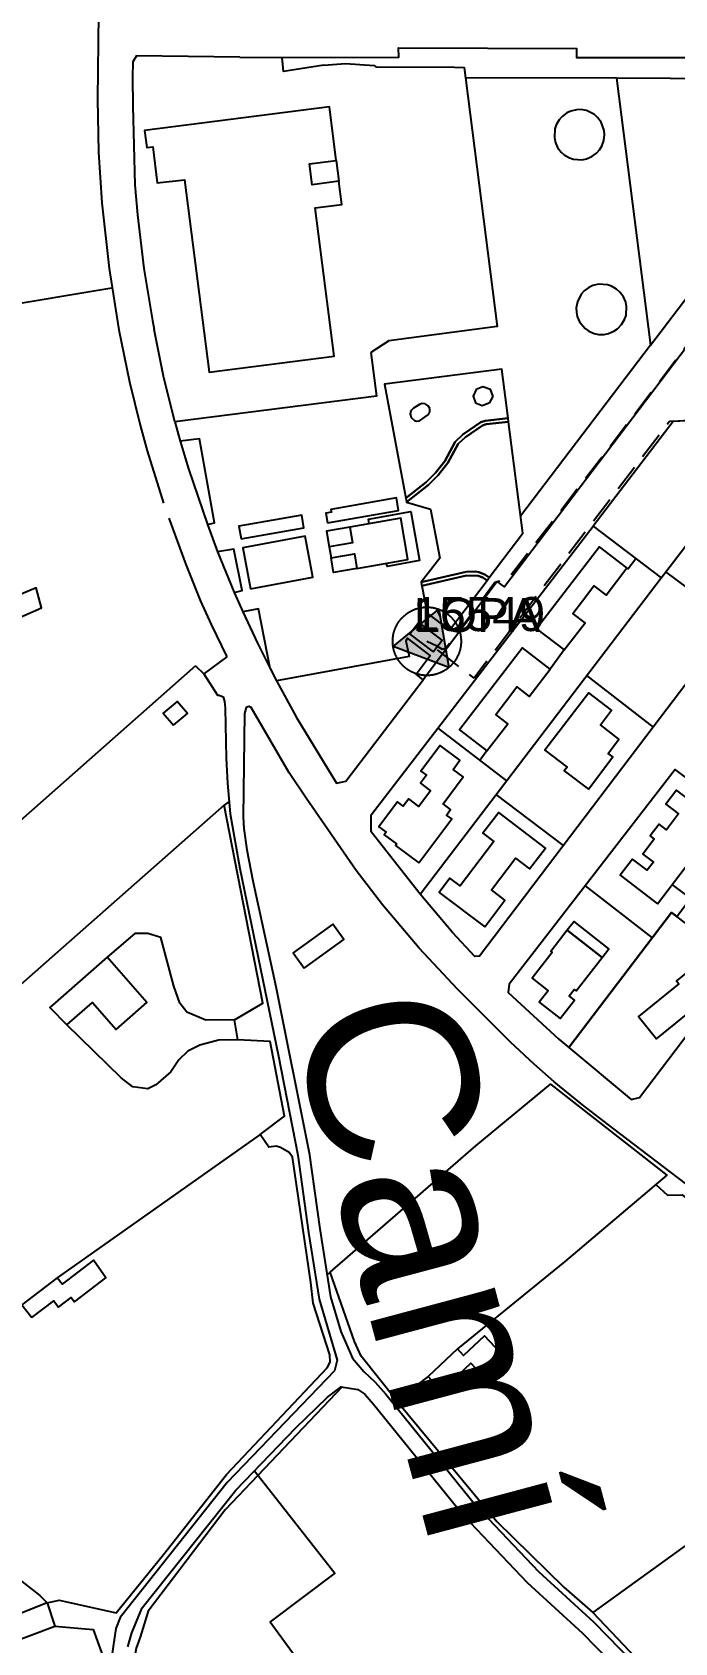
# Model space of a CAD drawing. Header units: millimetres. Extents: x 487814 to 495125, y 4392873 to 4398925.
# Drawn here: x 491263.4 to 491414.3, y 4396234.4 to 4396612.5 of the extents above; entities that cross this region are included whole.
import ezdxf
from ezdxf.enums import TextEntityAlignment as Align

# ---------------------------------------------------------------- set-up
doc = ezdxf.new("R2010")
doc.units = ezdxf.units.MM
doc.linetypes.add('TRAZOS2', pattern=[9.525, 6.35, -3.175])
for name, color, linetype in [('Cartografia_Base', 8, 'Continuous'), ('Centro_de_Distribucion_posicion', 5, 'Continuous'), ('Centro_de_Distribucion_rotulo', 7, 'Continuous'), ('Centro_de_Distribucion_rotulo_alias', 7, 'Continuous'), ('Texto_Cartografia_Territorial', 7, 'Continuous'), ('Tramo_MT__15_S_E_Trazado', 5, 'TRAZOS2')]:
    doc.layers.add(name, color=color, linetype=linetype)
doc.styles.get("Standard").update_dxf_attribs({"font": 'arial.ttf'})

# ---------------------------------------------------------------- blocks, each defined once
blk = doc.blocks.new('CD_EMPRESA_NEW')
blk.add_hatch(color=256).paths.add_polyline_path([(0, 1.003), (0.871, -0.497), (-0.872, -0.496)])
at = {"linetype": 'Continuous'}
for p, q in [((0.102, 0.828), (-0.027, 0.957)), ((-0.872, -0.496), (-0.872, -0.496))]:
    blk.add_line(p, q, dxfattribs=at)
at = {"flags": 128}
for points in [[(1.003, 0), (1.003, -0.011), (1.003, -0.022), (1.003, -0.034), (1.002, -0.045), (1.002, -0.056), (1.001, -0.067), (1, -0.079), (0.999, -0.09), (0.998, -0.102), (0.997, -0.113), (0.996, -0.125), (0.994, -0.136), (0.992, -0.148), (0.991, -0.159), (0.989, -0.171), (0.987, -0.183), (0.984, -0.194), (0.982, -0.206), (0.979, -0.218), (0.977, -0.229), (0.974, -0.241), (0.971, -0.253), (0.968, -0.264), (0.965, -0.276), (0.961, -0.288), (0.958, -0.299), (0.954, -0.311), (0.95, -0.323), (0.946, -0.335), (0.942, -0.346), (0.937, -0.358), (0.933, -0.369), (0.928, -0.381), (0.923, -0.392), (0.918, -0.404), (0.913, -0.415), (0.908, -0.427), (0.903, -0.438), (0.897, -0.45), (0.891, -0.461), (0.885, -0.472), (0.879, -0.483), (0.873, -0.494), (0.867, -0.505), (0.86, -0.516), (0.854, -0.527), (0.847, -0.538), (0.84, -0.549), (0.833, -0.56), (0.825, -0.57), (0.818, -0.581), (0.81, -0.591), (0.803, -0.602), (0.795, -0.612), (0.787, -0.622), (0.779, -0.632), (0.771, -0.642), (0.762, -0.652), (0.754, -0.662), (0.745, -0.672), (0.737, -0.681), (0.728, -0.691), (0.719, -0.7), (0.709, -0.709), (0.7, -0.719), (0.691, -0.728), (0.681, -0.737), (0.672, -0.745), (0.662, -0.754), (0.652, -0.762), (0.642, -0.771), (0.632, -0.779), (0.622, -0.787), (0.612, -0.795), (0.602, -0.803), (0.591, -0.81), (0.581, -0.818), (0.57, -0.825), (0.56, -0.833), (0.549, -0.84), (0.538, -0.847), (0.527, -0.854), (0.516, -0.86), (0.505, -0.867), (0.494, -0.873), (0.483, -0.879), (0.472, -0.885), (0.461, -0.891), (0.45, -0.897), (0.438, -0.903), (0.427, -0.908), (0.415, -0.913), (0.404, -0.918), (0.392, -0.923), (0.381, -0.928), (0.369, -0.933), (0.358, -0.937), (0.346, -0.942), (0.335, -0.946), (0.323, -0.95), (0.311, -0.954), (0.299, -0.958), (0.288, -0.961), (0.276, -0.965), (0.264, -0.968), (0.253, -0.971), (0.241, -0.974), (0.229, -0.977), (0.218, -0.979), (0.206, -0.982), (0.194, -0.984), (0.183, -0.987), (0.171, -0.989), (0.159, -0.991), (0.148, -0.992), (0.136, -0.994), (0.125, -0.996), (0.113, -0.997), (0.102, -0.998), (0.09, -0.999), (0.079, -1), (0.067, -1.001), (0.056, -1.002), (0.045, -1.002), (0.034, -1.003), (0.022, -1.003), (0.011, -1.003), (0, -1.003), (-0.011, -1.003), (-0.022, -1.003), (-0.034, -1.003), (-0.045, -1.002), (-0.056, -1.002), (-0.067, -1.001), (-0.079, -1), (-0.09, -0.999), (-0.102, -0.998), (-0.113, -0.997), (-0.125, -0.996), (-0.136, -0.994), (-0.148, -0.992), (-0.159, -0.991), (-0.171, -0.989), (-0.183, -0.987), (-0.194, -0.984), (-0.206, -0.982), (-0.218, -0.979), (-0.229, -0.977), (-0.241, -0.974), (-0.253, -0.971), (-0.264, -0.968), (-0.276, -0.965), (-0.288, -0.961), (-0.299, -0.958), (-0.311, -0.954), (-0.323, -0.95), (-0.335, -0.946), (-0.346, -0.942), (-0.358, -0.937), (-0.369, -0.933), (-0.381, -0.928), (-0.392, -0.923), (-0.404, -0.918), (-0.415, -0.913), (-0.427, -0.908), (-0.438, -0.903), (-0.45, -0.897), (-0.461, -0.891), (-0.472, -0.885), (-0.483, -0.879), (-0.494, -0.873), (-0.505, -0.867), (-0.516, -0.86), (-0.527, -0.854), (-0.538, -0.847), (-0.549, -0.84), (-0.56, -0.833), (-0.57, -0.825), (-0.581, -0.818), (-0.591, -0.81), (-0.602, -0.803), (-0.612, -0.795), (-0.622, -0.787), (-0.632, -0.779), (-0.642, -0.771), (-0.652, -0.762), (-0.662, -0.754), (-0.672, -0.745), (-0.681, -0.737), (-0.691, -0.728), (-0.7, -0.719), (-0.709, -0.709), (-0.719, -0.7), (-0.728, -0.691), (-0.737, -0.681), (-0.745, -0.672), (-0.754, -0.662), (-0.762, -0.652), (-0.771, -0.642), (-0.779, -0.632), (-0.787, -0.622), (-0.795, -0.612), (-0.803, -0.602), (-0.81, -0.591), (-0.818, -0.581), (-0.825, -0.57), (-0.833, -0.56), (-0.84, -0.549), (-0.847, -0.538), (-0.854, -0.527), (-0.86, -0.516), (-0.867, -0.505), (-0.873, -0.494), (-0.879, -0.483), (-0.885, -0.472), (-0.891, -0.461), (-0.897, -0.45), (-0.903, -0.438), (-0.908, -0.427), (-0.913, -0.415), (-0.918, -0.404), (-0.923, -0.392), (-0.928, -0.381), (-0.933, -0.369), (-0.937, -0.358), (-0.942, -0.346), (-0.946, -0.335), (-0.95, -0.323), (-0.954, -0.311), (-0.958, -0.299), (-0.961, -0.288), (-0.965, -0.276), (-0.968, -0.264), (-0.971, -0.253), (-0.974, -0.241), (-0.977, -0.229), (-0.979, -0.218), (-0.982, -0.206), (-0.984, -0.194), (-0.987, -0.183), (-0.989, -0.171), (-0.991, -0.159), (-0.992, -0.148), (-0.994, -0.136), (-0.996, -0.125), (-0.997, -0.113), (-0.998, -0.102), (-0.999, -0.09), (-1, -0.079), (-1.001, -0.067), (-1.002, -0.056), (-1.002, -0.045), (-1.003, -0.034), (-1.003, -0.022), (-1.003, -0.011), (-1.003, 0), (-1.003, 0.011), (-1.003, 0.022), (-1.003, 0.034), (-1.002, 0.045), (-1.002, 0.056), (-1.001, 0.067), (-1, 0.079), (-0.999, 0.09), (-0.998, 0.102), (-0.997, 0.113), (-0.996, 0.125), (-0.994, 0.136), (-0.992, 0.148), (-0.991, 0.159), (-0.989, 0.171), (-0.987, 0.183), (-0.984, 0.194), (-0.982, 0.206), (-0.979, 0.218), (-0.977, 0.229), (-0.974, 0.241), (-0.971, 0.253), (-0.968, 0.264), (-0.965, 0.276), (-0.961, 0.288), (-0.958, 0.299), (-0.954, 0.311), (-0.95, 0.323), (-0.946, 0.335), (-0.942, 0.346), (-0.937, 0.358), (-0.933, 0.369), (-0.928, 0.381), (-0.923, 0.392), (-0.918, 0.404), (-0.913, 0.415), (-0.908, 0.427), (-0.903, 0.438), (-0.897, 0.45), (-0.891, 0.461), (-0.885, 0.472), (-0.879, 0.483), (-0.873, 0.494), (-0.867, 0.505), (-0.86, 0.516), (-0.854, 0.527), (-0.847, 0.538), (-0.84, 0.549), (-0.833, 0.56), (-0.825, 0.57), (-0.818, 0.581), (-0.81, 0.591), (-0.803, 0.602), (-0.795, 0.612), (-0.787, 0.622), (-0.779, 0.632), (-0.771, 0.642), (-0.762, 0.652), (-0.754, 0.662), (-0.745, 0.672), (-0.737, 0.681), (-0.728, 0.691), (-0.719, 0.7), (-0.709, 0.709), (-0.7, 0.719), (-0.691, 0.728), (-0.681, 0.737), (-0.672, 0.745), (-0.662, 0.754), (-0.652, 0.762), (-0.642, 0.771), (-0.632, 0.779), (-0.622, 0.787), (-0.612, 0.795), (-0.602, 0.803), (-0.591, 0.81), (-0.581, 0.818), (-0.57, 0.825), (-0.56, 0.833), (-0.549, 0.84), (-0.538, 0.847), (-0.527, 0.854), (-0.516, 0.86), (-0.505, 0.867), (-0.494, 0.873), (-0.483, 0.879), (-0.472, 0.885), (-0.461, 0.891), (-0.45, 0.897), (-0.438, 0.903), (-0.427, 0.908), (-0.415, 0.913), (-0.404, 0.918), (-0.392, 0.923), (-0.381, 0.928), (-0.369, 0.933), (-0.358, 0.937), (-0.346, 0.942), (-0.335, 0.946), (-0.323, 0.95), (-0.311, 0.954), (-0.299, 0.958), (-0.288, 0.961), (-0.276, 0.965), (-0.264, 0.968), (-0.253, 0.971), (-0.241, 0.974), (-0.229, 0.977), (-0.218, 0.979), (-0.206, 0.982), (-0.194, 0.984), (-0.183, 0.987), (-0.171, 0.989), (-0.159, 0.991), (-0.148, 0.992), (-0.136, 0.994), (-0.125, 0.996), (-0.113, 0.997), (-0.102, 0.998), (-0.09, 0.999), (-0.079, 1), (-0.067, 1.001), (-0.056, 1.002), (-0.045, 1.002), (-0.034, 1.003), (-0.022, 1.003), (-0.011, 1.003), (0, 1.003), (0.011, 1.003), (0.022, 1.003), (0.034, 1.003), (0.045, 1.002), (0.056, 1.002), (0.067, 1.001), (0.079, 1), (0.09, 0.999), (0.102, 0.998), (0.113, 0.997), (0.125, 0.996), (0.136, 0.994), (0.148, 0.992), (0.159, 0.991), (0.171, 0.989), (0.183, 0.987), (0.194, 0.984), (0.206, 0.982), (0.218, 0.979), (0.229, 0.977), (0.241, 0.974), (0.253, 0.971), (0.264, 0.968), (0.276, 0.965), (0.288, 0.961), (0.299, 0.958), (0.311, 0.954), (0.323, 0.95), (0.335, 0.946), (0.346, 0.942), (0.358, 0.937), (0.369, 0.933), (0.381, 0.928), (0.392, 0.923), (0.404, 0.918), (0.415, 0.913), (0.427, 0.908), (0.438, 0.903), (0.45, 0.897), (0.461, 0.891), (0.472, 0.885), (0.483, 0.879), (0.494, 0.873), (0.505, 0.867), (0.516, 0.86), (0.527, 0.854), (0.538, 0.847), (0.549, 0.84), (0.56, 0.833), (0.57, 0.825), (0.581, 0.818), (0.591, 0.81), (0.602, 0.803), (0.612, 0.795), (0.622, 0.787), (0.632, 0.779), (0.642, 0.771), (0.652, 0.762), (0.662, 0.754), (0.672, 0.745), (0.681, 0.737), (0.691, 0.728), (0.7, 0.719), (0.709, 0.709), (0.719, 0.7), (0.728, 0.691), (0.737, 0.681), (0.745, 0.672), (0.754, 0.662), (0.762, 0.652), (0.771, 0.642), (0.779, 0.632), (0.787, 0.622), (0.795, 0.612), (0.803, 0.602), (0.81, 0.591), (0.818, 0.581), (0.825, 0.57), (0.833, 0.56), (0.84, 0.549), (0.847, 0.538), (0.854, 0.527), (0.86, 0.516), (0.867, 0.505), (0.873, 0.494), (0.879, 0.483), (0.885, 0.472), (0.891, 0.461), (0.897, 0.45), (0.903, 0.438), (0.908, 0.427), (0.913, 0.415), (0.918, 0.404), (0.923, 0.392), (0.928, 0.381), (0.933, 0.369), (0.937, 0.358), (0.942, 0.346), (0.946, 0.335), (0.95, 0.323), (0.954, 0.311), (0.958, 0.299), (0.961, 0.288), (0.965, 0.276), (0.968, 0.264), (0.971, 0.253), (0.974, 0.241), (0.977, 0.229), (0.979, 0.218), (0.982, 0.206), (0.984, 0.194), (0.987, 0.183), (0.989, 0.171), (0.991, 0.159), (0.992, 0.148), (0.994, 0.136), (0.996, 0.125), (0.997, 0.113), (0.998, 0.102), (0.999, 0.09), (1, 0.079), (1.001, 0.067), (1.002, 0.056), (1.002, 0.045), (1.003, 0.034), (1.003, 0.022), (1.003, 0.011), (1.003, 0)], [(0, 1.003), (0.871, -0.497), (-0.872, -0.496), (0, 1.003)]]:
    blk.add_lwpolyline(points, dxfattribs=at)

msp = doc.modelspace()

# ---------------------------------------------------------------- linework, layer by layer
at = {"layer": 'Cartografia_Base'}
for p, q in [((491312.19, 4396606.62, 129.91), (491322.14, 4396606.53, 129.81)), ((491287.01, 4396601.89, 130.15), (491287.08, 4396595.1, 130.14)), ((491400.62, 4396601.7, 129.18), (491365.22, 4396601.78, 129.38)), ((491334.82, 4396582.36, 130.85), (491335.45, 4396577.48, 130.62)), ((491282.13, 4396552.42, 129.32), (491164.01, 4396532.56, 128.93)), ((491291.66, 4396544.8, 131.09), (491292.04, 4396542.72, 131.09)), ((491408.62, 4396538.99, 128.39), (491378.13, 4396498.91, 128.1)), ((491296.94, 4396521, 128.85), (491298.15, 4396516.49, 128.79)), ((491304.56, 4396496.89, 128.53), (491306.95, 4396490.47, 128.43)), ((491372.35, 4396433.57, 129.37), (491411.13, 4396484.39, 129.29)), ((491411.13, 4396484.39, 129.29), (491412.21, 4396485.79, 129.29)), ((491428.05, 4396474.03, 128.33), (491412.21, 4396485.79, 129.29)), ((491310.88, 4396480.96, 128.2), (491312.91, 4396476.4, 128.12)), ((491388.35, 4396467.46, 128.23), (491385.06, 4396462.97, 129.77)), ((491301.81, 4396463.75, 127.72), (491303.75, 4396461.84, 127.72)), ((491319.34, 4396463.08, 128.15), (491320.82, 4396460.21, 127.9)), ((491393.57, 4396461.44, 129.29), (491409.27, 4396449.31, 129.44)), ((491370.23, 4396443.76, 129.03), (491368.54, 4396441.55, 128.97)), ((491309.67, 4396431.88, 127.96), (491308.49, 4396431.03, 127.89)), ((491354.51, 4396410.13, 129.71), (491372.35, 4396433.57, 129.37)), ((491388.2, 4396421.54, 129.21), (491372.35, 4396433.57, 129.37)), ((491393.31, 4396412.1, 130.26), (491409.06, 4396399.92, 130.24)), ((491316.97, 4396353.75, 128.48), (491269.29, 4396320.09, 129.05)), ((491333.41, 4396321.44, 126.97), (491332.66, 4396320.8, 126.98)), ((491266.97, 4396243.79, 126.61), (491268.77, 4396238.29, 126.84))]:
    msp.add_line(p, q, dxfattribs=at)
for points in [[(491278.99, 4396616.79, 130.14), (491278.74, 4396596.72, 129.92), (491278.99, 4396584.29, 129.76), (491279.77, 4396572.41, 129.61), (491281.47, 4396556.99, 129.38), (491283.79, 4396542.65, 129.16), (491286.31, 4396530.4, 128.97), (491288.8, 4396520.2, 128.78), (491290.43, 4396514.22, 128.66), (491294.28, 4396501.92, 128.58)], [(491322.14, 4396606.53, 129.81), (491349.49, 4396606.62, 129.59), (491349.47, 4396608.78, 129.57), (491391.28, 4396608.64, 129.2), (491391.28, 4396606.52, 129.2), (491417.75, 4396606.54, 128.95)], [(491312.19, 4396606.62, 130.34), (491287.95, 4396606.89, 130.48), (491287.06, 4396605.55, 130.53), (491287.01, 4396601.89, 130.5)], [(491331.92, 4396604.73, 131.88), (491322.47, 4396603.26, 129.83), (491322.14, 4396606.53, 129.81)], [(491331.92, 4396604.73, 131.88), (491336.99, 4396605.13, 131.65), (491343.7, 4396604.67, 131.77), (491344.11, 4396604.37, 131.75), (491362.61, 4396604.23, 131.27)], [(491365.22, 4396601.78, 129.38), (491372.6, 4396543.4, 128.66), (491347.17, 4396540.03, 128.64), (491342.92, 4396537.29, 128.64)], [(491362.61, 4396604.23, 129.41), (491364.91, 4396604.21, 129.41), (491365.22, 4396601.78, 129.38)], [(491408.62, 4396538.99, 128.39), (491453.12, 4396597.37, 128.7), (491453.6, 4396598.44, 128.7), (491453.59, 4396599.31, 128.69), (491453.15, 4396600.35, 128.69), (491452.55, 4396600.92, 128.69), (491451.8, 4396601.27, 128.68), (491451.01, 4396601.36, 128.68), (491400.62, 4396601.7, 129.18), (491408.62, 4396538.99, 128.39)], [(491287.08, 4396595.1, 130.34), (491287.55, 4396576.67, 129.61), (491288.16, 4396569.62, 129.5), (491289.67, 4396557.01, 129.38), (491291.66, 4396544.8, 129.22)], [(491334.82, 4396582.36, 130.85), (491333.21, 4396594.95, 130.17), (491289.79, 4396589.4, 130.23), (491290.31, 4396585.4, 130.24), (491291.76, 4396585.59, 130.29), (491292.81, 4396577.13, 130.31), (491299.18, 4396577.8, 130.4), (491304.95, 4396532.66, 130.62), (491334.36, 4396536.42, 130.79), (491329.89, 4396571.21, 128.04), (491336.14, 4396572.02, 127.37), (491335.45, 4396577.48, 126.57), (491329.2, 4396576.68, 127.23), (491328.57, 4396581.56, 127.31), (491334.82, 4396582.36, 130.85)], [(491397.03, 4396591.36, 129.07), (491396.2, 4396592.46, 129.07), (491395.45, 4396593.14, 129.07), (491393.61, 4396594.07, 129.07), (491392.26, 4396594.3, 129.07), (491391.22, 4396594.27, 129.07), (491389.9, 4396593.96, 129.07), (491388.95, 4396593.52, 129.07), (491387.86, 4396592.7, 129.07), (491387.18, 4396591.93, 129.07), (491386.48, 4396590.74, 129.07), (491386.17, 4396589.77, 129.07), (491386.05, 4396587.72, 129.07), (491386.26, 4396586.71, 129.07), (491386.8, 4396585.45, 129.07), (491387.62, 4396584.35, 129.07), (491388.38, 4396583.67, 129.07), (491389.58, 4396582.98, 129.07), (491390.56, 4396582.66, 129.07), (491392.61, 4396582.54, 129.07), (491393.62, 4396582.75, 129.07), (491394.87, 4396583.29, 129.07), (491395.97, 4396584.11, 129.07), (491396.65, 4396584.88, 129.07), (491397.19, 4396585.76, 129.07), (491397.66, 4396587.05, 129.07), (491397.83, 4396588.41, 129.07), (491397.73, 4396589.43, 129.07), (491397.03, 4396591.36, 129.07)], [(491402.26, 4396550.39, 128.24), (491401.44, 4396551.49, 128.24), (491400.67, 4396552.18, 128.24), (491399.48, 4396552.87, 128.24), (491398.5, 4396553.19, 128.24), (491396.45, 4396553.32, 128.24), (491395.11, 4396553.01, 128.24), (491394.17, 4396552.57, 128.24), (491393.07, 4396551.76, 128.24), (491392.38, 4396550.99, 128.24), (491391.45, 4396549.16, 128.24), (491391.2, 4396547.8, 128.24), (491391.23, 4396546.77, 128.24), (491391.43, 4396545.76, 128.24), (491391.97, 4396544.5, 128.24), (491393.28, 4396542.91, 128.24), (491394.12, 4396542.31, 128.24), (491395.38, 4396541.76, 128.24), (491396.39, 4396541.54, 128.24), (491397.76, 4396541.53, 128.24), (491398.77, 4396541.73, 128.24), (491400.04, 4396542.27, 128.24), (491400.89, 4396542.85, 128.24), (491401.84, 4396543.84, 128.24), (491402.54, 4396545.03, 128.24), (491402.88, 4396546, 128.24), (491403.01, 4396548.12, 128.24), (491402.8, 4396549.13, 128.24), (491402.26, 4396550.39, 128.24)], [(491423.5, 4396546.97, 128.36), (491374.31, 4396482.26, 127.74), (491372.61, 4396483.55, 127.77), (491355.28, 4396460.49, 127.73)], [(491342.92, 4396537.29, 131.31), (491344.31, 4396527.01, 131.39), (491296.94, 4396521, 131.37), (491294.3, 4396531.75, 129.03), (491292.04, 4396542.72, 129.2)], [(491351.17, 4396503.09, 128.45), (491355.95, 4396506.87, 128.43), (491358.17, 4396509.05, 128.4), (491360.35, 4396511.79, 128.41), (491362.78, 4396516.33, 128.41), (491364.57, 4396518.03, 128.4), (491368.78, 4396520.93, 128.41), (491369.79, 4396521.25, 128.41), (491375.19, 4396521.86, 128.39), (491373.72, 4396533.41, 128.54), (491346.15, 4396529.87, 128.65), (491351.17, 4396503.09, 128.45)], [(491371.66, 4396526.95, 130.14), (491371.08, 4396528.59, 130.14), (491369.24, 4396529.23, 130.14), (491367.71, 4396528.59, 130.14), (491367.01, 4396527.08, 130.14), (491367.54, 4396525.44, 130.14), (491369.13, 4396524.84, 130.14), (491370.92, 4396525.52, 130.14), (491371.66, 4396526.95, 130.14)], [(491356.79, 4396524.17, 129.11), (491356.44, 4396524.8, 129.09), (491355.7, 4396525.25, 129.07), (491354.92, 4396525.29, 129.05), (491354.4, 4396525.08, 129.06), (491353.01, 4396524.23, 129.12), (491352.38, 4396523.56, 129.13), (491352.2, 4396522.79, 129.13), (491352.4, 4396522.02, 129.13), (491353.17, 4396521.32, 129.14), (491353.69, 4396521.19, 129.14), (491354.35, 4396521.28, 129.14), (491356.49, 4396522.7, 129.15), (491356.81, 4396523.33, 129.13), (491356.79, 4396524.17, 129.11)], [(491351.34, 4396502.17, 128.45), (491356.51, 4396506.26, 128.43), (491358.76, 4396508.47, 128.4), (491361.06, 4396511.36, 128.41), (491363.47, 4396515.86, 128.41), (491365.17, 4396517.45, 128.4), (491369.15, 4396520.18, 128.41), (491370.01, 4396520.44, 128.41), (491375.3, 4396521.04, 128.47), (491375.19, 4396521.86, 128.39), (491369.79, 4396521.25, 128.41), (491368.78, 4396520.93, 128.41), (491364.57, 4396518.03, 128.4), (491362.78, 4396516.33, 128.41), (491360.35, 4396511.79, 128.41), (491358.17, 4396509.05, 128.4), (491355.95, 4396506.87, 128.43), (491351.17, 4396503.09, 128.45), (491351.34, 4396502.17, 128.45)], [(491354.77, 4396483.38, 128.22), (491365.32, 4396485.83, 127.93), (491367.58, 4396485.87, 127.86), (491368.34, 4396485.74, 127.85), (491369.7, 4396485.21, 127.84), (491370.78, 4396484.51, 127.84), (491378.65, 4396494.92, 128.05), (491375.3, 4396521.04, 128.47), (491370.01, 4396520.44, 128.41), (491369.15, 4396520.18, 128.41), (491365.17, 4396517.45, 128.4), (491363.47, 4396515.86, 128.41), (491361.06, 4396511.36, 128.41), (491358.76, 4396508.47, 128.4), (491356.51, 4396506.26, 128.43), (491351.34, 4396502.17, 128.45), (491356.99, 4396500.53, 128.44), (491359.14, 4396489.01, 128.22), (491354.77, 4396483.38, 128.22)], [(491431.29, 4396510.58, 128.13), (491417.57, 4396521.32, 128.13), (491413.93, 4396521.08, 128.13), (491395.15, 4396496.49, 128.13)], [(491304.56, 4396496.89, 128.53), (491306.27, 4396497.28, 128.58), (491302.73, 4396517.06, 128.65), (491298.15, 4396516.49, 128.79), (491300.14, 4396509.95, 128.69), (491304.56, 4396496.89, 128.53)], [(491412.21, 4396485.79, 129.29), (491431.29, 4396510.58, 129.42), (491444.41, 4396500.71, 129.55), (491445.11, 4396496.52, 129.55), (491409.27, 4396449.31, 129.44)], [(491332.77, 4396497.29, 128.4), (491349.47, 4396500.22, 128.4), (491348.95, 4396503.17, 128.56), (491333.57, 4396500.47, 128.53), (491333.69, 4396499.78, 128.42), (491332.39, 4396499.56, 129.27), (491332.77, 4396497.29, 128.4)], [(491312.48, 4396493.53, 128.45), (491327.24, 4396496.1, 128.56), (491326.71, 4396499.13, 128.51), (491311.95, 4396496.56, 128.51), (491312.48, 4396493.53, 128.45)], [(491342.56, 4396497.09, 130.87), (491342.37, 4396498.14, 130.87), (491352.32, 4396499.97, 130.87), (491354.38, 4396488.45, 130.87), (491346.76, 4396487.06, 130.87), (491346.62, 4396487.83, 128.15)], [(491295.48, 4396498.4, 128.6), (491299.48, 4396487.53, 128.4), (491302.98, 4396478.94, 128.23), (491305.43, 4396473.43, 128.16), (491309.14, 4396465.82, 127.99)], [(491337.99, 4396496.3, 131.19), (491332.53, 4396495.35, 131.19), (491333.17, 4396491.65, 131.19)], [(491339.68, 4396486.62, 128.15), (491351.67, 4396488.71, 128.11), (491349.98, 4396498.39, 128.35), (491337.99, 4396496.3, 128.36), (491338.63, 4396492.61, 128.28), (491333.17, 4396491.65, 128.3), (491333.61, 4396489.11, 128.24), (491339.08, 4396490.07, 128.22), (491339.68, 4396486.62, 128.15)], [(491358.66, 4396449.12, 128.74), (491395.15, 4396496.49, 128.75), (491411.13, 4396484.39, 129.29)], [(491314.67, 4396481.83, 128.4), (491329.35, 4396484.59, 128.46), (491327.55, 4396494.18, 128.32), (491312.87, 4396491.42, 128.32), (491314.67, 4396481.83, 128.4)], [(491388.35, 4396467.46, 127.2), (491393.26, 4396473.87, 128.63), (491390.4, 4396476.06, 128.2), (491392.64, 4396478.99, 127.82), (491395.34, 4396482.51, 127.35), (491398.2, 4396480.32, 127.79), (491403.11, 4396486.73, 126.99), (491396.64, 4396491.68, 127.45), (491381.88, 4396472.41, 127.45), (491388.35, 4396467.46, 127.2)], [(491310.88, 4396480.96, 128.2), (491312.71, 4396481.41, 128.35), (491310.79, 4396491.14, 128.37), (491306.95, 4396490.47, 128.43), (491310.88, 4396480.96, 128.2)], [(491339.68, 4396486.62, 128.15), (491334.21, 4396485.66, 131.2), (491333.61, 4396489.11, 131.2)], [(491405.2, 4396488.87, 129.25), (491403.35, 4396486.53, 129.25), (491403.11, 4396486.73, 128.81)], [(491354.93, 4396482.49, 128.2), (491365.39, 4396484.94, 127.93), (491368.13, 4396484.88, 127.85), (491369.24, 4396484.44, 127.84), (491370.25, 4396483.8, 127.84), (491370.78, 4396484.51, 127.84), (491369.7, 4396485.21, 127.84), (491368.34, 4396485.74, 127.85), (491367.58, 4396485.87, 127.86), (491365.32, 4396485.83, 127.93), (491354.77, 4396483.38, 128.22), (491354.93, 4396482.49, 128.2)], [(491361.41, 4396472.1, 127.81), (491370.25, 4396483.8, 127.84), (491369.24, 4396484.44, 127.84), (491368.13, 4396484.88, 127.85), (491365.39, 4396484.94, 127.93), (491354.93, 4396482.49, 128.2), (491356.15, 4396476.13, 128.01), (491361.41, 4396472.1, 127.81)], [(491247.39, 4396469.41, 126.83), (491265.63, 4396477.34, 127.3), (491264.32, 4396482.08, 127.38), (491257.35, 4396479.05, 127.19), (491255.77, 4396482.69, 127.24), (491243.86, 4396477.52, 126.93), (491247.39, 4396469.41, 126.83)], [(491319.34, 4396463.08, 128.15), (491316.6, 4396477.14, 128.02), (491312.91, 4396476.4, 128.12), (491316.33, 4396469.04, 128.04), (491319.34, 4396463.08, 128.15)], [(491357.57, 4396467.03, 127.87), (491359.67, 4396469.77, 127.83), (491354.24, 4396473.94, 127.99), (491352.14, 4396471.2, 127.96), (491357.57, 4396467.03, 127.87)], [(491325.48, 4396451.6, 127.74), (491334.89, 4396436.23, 127.63), (491337.09, 4396436.66, 127.43), (491355.28, 4396460.49, 127.73), (491353.6, 4396461.76, 127.85), (491356.9, 4396466.13, 127.88), (491351.6, 4396470.2, 127.95), (491351.17, 4396469.63, 127.96), (491351.96, 4396465.92, 128.02), (491320.82, 4396460.21, 127.9), (491325.48, 4396451.6, 127.74)], [(491309.14, 4396465.82, 127.99), (491303.75, 4396461.84, 127.72), (491306.96, 4396456.83, 127.76), (491307.36, 4396456.88, 127.81), (491308.29, 4396456.45, 127.87), (491308.56, 4396455.38, 127.88), (491308.72, 4396453.82, 127.91), (491309, 4396442.09, 128.05), (491309.31, 4396436.18, 127.98), (491309.92, 4396429.03, 127.94), (491312.16, 4396416.17, 127.4), (491321.24, 4396372.11, 127.36), (491325.83, 4396348.88, 126.97), (491328.33, 4396330.74, 127.26), (491330.82, 4396315.08, 126.84), (491335.02, 4396300.78, 126.33), (491334.42, 4396298.26, 126.32), (491309.2, 4396272.02, 126.13), (491284.1, 4396240.37, 125.83), (491283.1, 4396237.75, 125.8), (491282.05, 4396230.92, 125.82)], [(491370.23, 4396443.76, 127.04), (491375.16, 4396450.15, 128.4), (491372.31, 4396452.35, 127.29), (491374.56, 4396455.27, 127.93), (491377.27, 4396458.78, 128.44), (491380.13, 4396456.58, 128.67), (491385.06, 4396462.97, 129.77), (491378.61, 4396467.95, 128.12), (491363.78, 4396448.73, 127.32), (491370.23, 4396443.76, 127.04)], [(491301.81, 4396463.75, 127.87), (491235.55, 4396405.33, 128.1), (491243.61, 4396373.92, 127.72)], [(491394.04, 4396434.78, 127.47), (491399.8, 4396442.35, 127.49), (491398.7, 4396443.18, 127.58), (491401.22, 4396446.51, 127.6), (491396.86, 4396449.89, 127.95), (491399.46, 4396453.3, 127.97), (491394.13, 4396457.38, 128.4), (491383.84, 4396443.92, 127.78), (491389.03, 4396439.98, 127.38), (491388.36, 4396439.09, 127.38), (491394.04, 4396434.78, 127.47)], [(491296.62, 4396449.78, 130.5), (491299.89, 4396452.55, 130.5), (491297.48, 4396455.39, 130.5), (491294.21, 4396452.62, 130.5), (491296.62, 4396449.78, 130.5)], [(491314.82, 4396453.95, 127.86), (491314.29, 4396454.19, 127.86), (491313.69, 4396453.95, 127.86), (491313.28, 4396452.52, 127.86), (491312.98, 4396428.26, 127.97), (491313.16, 4396425.59, 127.96), (491313.8, 4396420.52, 127.95), (491315.21, 4396413.27, 127.95), (491320.68, 4396388.46, 127.44), (491328.48, 4396349.46, 126.97), (491330.94, 4396331.62, 127.26), (491333.48, 4396315.64, 126.84), (491335.89, 4396307.49, 126.29), (491338.63, 4396301.22, 126.29), (491341.34, 4396298.07, 126.39), (491343.99, 4396295.62, 126.29), (491346.51, 4396292.76, 126.31), (491367.59, 4396266.63, 126.17), (491382.33, 4396251.19, 126.27), (491395.3, 4396239.29, 125.96), (491407.73, 4396226.56, 125.36)], [(491592.54, 4396221.71, 125.64), (491586.4, 4396213.64, 125.69), (491579.62, 4396218.37, 125.7), (491399.75, 4396355.2, 126.87), (491392.67, 4396360.7, 126.9), (491386, 4396366.13, 126.91), (491381.32, 4396370.25, 126.89), (491375.79, 4396375.44, 126.87), (491363.27, 4396387.85, 127), (491354.27, 4396397.45, 127.01), (491345.67, 4396407.63, 127.17), (491339.47, 4396415.67, 127.26), (491327.73, 4396432.7, 127.43), (491323.8, 4396438.63, 127.58), (491314.82, 4396453.95, 127.83)], [(491409.27, 4396449.31, 129.44), (491368.47, 4396395.6, 129.31), (491367.36, 4396395.49, 129.31), (491362.11, 4396401.16, 129.31), (491354.51, 4396410.13, 129.72), (491343, 4396424.8, 128.86), (491343, 4396428.79, 128.74), (491358.66, 4396449.12, 129.38), (491374.79, 4396436.76, 129.6)], [(491354.21, 4396417.48, 128.97), (491361.95, 4396427.8, 130.4), (491360.71, 4396428.72, 131.24), (491361.69, 4396430.04, 131.37), (491359.96, 4396431.38, 130.88), (491364.66, 4396437.65, 128.92), (491362.28, 4396439.43, 127.1), (491363.89, 4396441.58, 127.11), (491359.24, 4396445.06, 127.37), (491354.72, 4396439.02, 127.35), (491356.02, 4396438.05, 127.27), (491354.62, 4396436.18, 127.27), (491356.97, 4396434.43, 128.85), (491354.25, 4396430.76, 129.87), (491351.85, 4396432.54, 128.58), (491350.53, 4396430.77, 129.15), (491349.18, 4396431.79, 128.24), (491344.84, 4396425.98, 134.61), (491346.55, 4396424.71, 133.76), (491346.09, 4396424.09, 133.36), (491348.98, 4396421.94, 131.93), (491348.71, 4396421.58, 131.7), (491354.21, 4396417.48, 128.97)], [(491389.46, 4396374.12, 128.84), (491413.56, 4396405.85, 129.6), (491414.8, 4396404.91, 129.6), (491431.35, 4396426.71, 130.09), (491414.41, 4396439.4, 129.27), (491375.46, 4396388.99, 128.34), (491375.18, 4396387.04, 128.34), (491387.1, 4396376.1, 128.99), (491389.46, 4396374.12, 128.84)], [(491410.24, 4396407.91, 127.81), (491422, 4396423.31, 127.12), (491422.21, 4396423.15, 127.12), (491423.41, 4396424.72, 127.11), (491424.76, 4396423.69, 127.08), (491426.3, 4396425.71, 127.11), (491414.72, 4396434.56, 127.34), (491412.21, 4396431.28, 127.34), (491415.23, 4396428.97, 127.27), (491412.41, 4396425.28, 127.47), (491410.67, 4396426.61, 127.44), (491408.53, 4396423.81, 127.49), (491409.51, 4396423.06, 127.51), (491406.84, 4396419.55, 127.54), (491409.32, 4396417.67, 127.62), (491407.88, 4396415.78, 127.61), (491404.43, 4396418.4, 127.47), (491401.51, 4396414.58, 127.74), (491410.24, 4396407.91, 127.81)], [(491266.97, 4396243.79, 126.61), (491269.78, 4396244.42, 126.61), (491283.13, 4396241.45, 127.98), (491294.29, 4396255.12, 128.21), (491309.05, 4396273.91, 128.86), (491332.69, 4396298.93, 128.14), (491333.42, 4396300.31, 128.14), (491333.29, 4396301.99, 128.1), (491329.41, 4396314.17, 128.33), (491328.84, 4396319.02, 128.55), (491324.58, 4396348.4, 128.4), (491323.75, 4396349.51, 128.06), (491321.73, 4396350.68, 128.02), (491320.75, 4396350.97, 128.02), (491319.03, 4396350.76, 127.91), (491316.97, 4396353.75, 128.48), (491322.71, 4396358.06, 128.36), (491319.3, 4396375.57, 128.33), (491311.74, 4396375.93, 128.06), (491310.94, 4396380.62, 128.21), (491317.61, 4396384.53, 128.63), (491308.49, 4396431.03, 128.44), (491237.43, 4396368.47, 127.91)], [(491369.75, 4396402.47, 127.46), (491374.46, 4396408.75, 127.45), (491371.26, 4396411.15, 127.46), (491376.96, 4396418.63, 127.49), (491380.25, 4396416.12, 127.47), (491383.94, 4396420.95, 127.52), (491372.98, 4396429.32, 127.53), (491369.29, 4396424.49, 127.53), (491371.86, 4396422.53, 127.52), (491363.92, 4396412.13, 127.46), (491361.54, 4396413.92, 127.46), (491359, 4396410.54, 127.46), (491369.75, 4396402.47, 127.46)], [(491416.84, 4396416.56, 130.32), (491420.6, 4396413.73, 130.32), (491417.47, 4396409.58, 130.32), (491413.7, 4396412.45, 130.32)], [(491404.09, 4396361.96, 127.92), (491406.04, 4396362.45, 128.1), (491429.69, 4396393.58, 128.47), (491413.56, 4396405.85, 129.6), (491389.46, 4396374.12, 128.84), (491404.09, 4396361.96, 127.92)], [(491310.94, 4396380.62, 127.16), (491304.17, 4396380.58, 126.97), (491299.73, 4396382.45, 126.87), (491298.09, 4396384.55, 126.85), (491296.69, 4396388.53, 126.81), (491293.64, 4396399.99, 126.75), (491290.6, 4396400.93, 126.66), (491287.56, 4396400.93, 126.57), (491281.04, 4396395.35, 126.36)], [(491327.33, 4396392.78, 127.37), (491336.62, 4396399.52, 127.27), (491334.04, 4396403.09, 127.3), (491324.75, 4396396.35, 127.45), (491327.33, 4396392.78, 127.37)], [(491389.08, 4396401.67, 127.43), (491385.19, 4396396.68, 127.29), (491385.52, 4396396.42, 127.3), (491380.82, 4396390.44, 127.22), (491384.6, 4396387.48, 127.32), (491382.48, 4396384.78, 127.28), (491387.4, 4396380.93, 127.47), (491390.79, 4396385.26, 127.13), (491389.53, 4396386.25, 127.2), (491390.72, 4396387.75, 127.22), (491391.14, 4396387.42, 127.2), (491397.27, 4396395.29, 127.35), (491389.08, 4396401.67, 127.43)], [(491389.08, 4396401.67, 127.43), (491397.27, 4396395.29, 127.35), (491398.86, 4396397.33, 130.93), (491390.67, 4396403.71, 130.93), (491389.08, 4396401.67, 127.43)], [(491271.57, 4396379.49, 126.05), (491277.57, 4396384.75, 126.24), (491283.14, 4396378.38, 126.37), (491290.36, 4396384.7, 126.62), (491281.04, 4396395.35, 126.36), (491267.55, 4396383.54, 125.94), (491271.57, 4396379.49, 126.05)], [(491417.23, 4396391.8, 126.88), (491414.74, 4396389.79, 126.88), (491415.3, 4396389.1, 126.86), (491405.8, 4396381.4, 126.88), (491410.05, 4396376.15, 126.72), (491422.04, 4396385.86, 126.88), (491417.23, 4396391.8, 126.88)], [(491311.74, 4396375.93, 127.14), (491307.21, 4396375.9, 127.01), (491302.77, 4396374.73, 126.88), (491299.96, 4396373.32, 126.79), (491297.86, 4396371.22, 126.71), (491295.98, 4396368.41, 126.64), (491292.48, 4396365.37, 126.52), (491290.6, 4396364.43, 126.46), (491287.09, 4396364.9, 126.36), (491284.29, 4396367.01, 126.3), (491271.57, 4396379.49, 126.05)], [(491356.39, 4396296.92, 127.79), (491348.97, 4396291.32, 127.94), (491340.67, 4396301.73, 128.59), (491339.12, 4396305.16, 128.14), (491333.41, 4396321.44, 128.17), (491367.64, 4396351.04, 128.52), (491385.13, 4396365.58, 126.95), (491412.44, 4396344.15, 126.62), (491388.4, 4396323.83, 126.58), (491363.28, 4396303.4, 127.34)], [(491409.85, 4396341.96, 125.79), (491412.63, 4396339.51, 126.12), (491416.04, 4396339.55, 126.16), (491429.26, 4396328.8, 125.52), (491472.05, 4396297.47, 125.53), (491461.84, 4396289.75, 125.29), (491395.09, 4396241.51, 126.73)], [(491263.33, 4396310.75, 125.14), (491268.5, 4396314.71, 125.26), (491269.64, 4396313.22, 125.29), (491272.58, 4396315.47, 125.36), (491273.36, 4396314.45, 125.37), (491280.75, 4396320.11, 125.55), (491277.81, 4396324.24, 125.5), (491270.44, 4396318.6, 125.31), (491269.29, 4396320.09, 125.31), (491261.03, 4396313.77, 125.09), (491263.33, 4396310.75, 125.14)], [(491359.45, 4396293.52, 126.15), (491366.4, 4396300.05, 126.1), (491368.44, 4396297.89, 126.06), (491373.37, 4396302.52, 126.03), (491369.65, 4396306.48, 126.09), (491364.73, 4396301.86, 126.13), (491363.28, 4396303.4, 126.15), (491356.39, 4396296.92, 126.21), (491359.45, 4396293.52, 126.15)], [(491285.89, 4396233.49, 125.75), (491286.79, 4396236.77, 125.73), (491289.24, 4396242.6, 125.82), (491311.27, 4396270.26, 126.13), (491325.36, 4396284.89, 126.21), (491332.77, 4396292.11, 126.37), (491335.96, 4396294.54, 126.31), (491339.92, 4396293.9, 126.28), (491341.52, 4396292.8, 126.29), (491343.61, 4396290.43, 126.31), (491364.76, 4396264.21, 126.17), (491379.7, 4396248.56, 126.27), (491392.66, 4396236.67, 125.96), (491404.92, 4396224.11, 125.36)], [(491336.24, 4396294.51, 126.91), (491308.72, 4396265.64, 127.93), (491290.65, 4396241.83, 126.95), (491288.82, 4396235.73, 126.91), (491287.85, 4396233.18, 126.91), (491286.98, 4396228.34, 126.91), (491286.76, 4396223.35, 127.06), (491289.15, 4396202.64, 127.36), (491296.87, 4396142.43, 126.42), (491298.94, 4396142.95, 126.45), (491300.06, 4396139.48, 126.45), (491296.83, 4396136.4, 126.3), (491298.64, 4396113.61, 126.04), (491297.86, 4396097.4, 126.15), (491297.31, 4396096.1, 126.15), (491295.75, 4396095.55, 126.15)], [(491348.97, 4396291.32, 127.83), (491372.56, 4396262.91, 127.56), (491388.25, 4396247.48, 127.49), (491395.09, 4396241.51, 126.73)], [(491315.66, 4396274.82, 126.15), (491334.53, 4396250.8, 125.66), (491319.32, 4396239.33, 125.57), (491358.77, 4396185.23, 124.91)], [(491266.97, 4396243.79, 125.19), (491246.05, 4396235.54, 124.43), (491242.07, 4396236.94, 124.33), (491232.95, 4396255.19, 124.39), (491214.94, 4396248.88, 123.72), (491210.62, 4396258.62, 123.68)], [(491256.2, 4396252.6, 126.73), (491265.18, 4396245.56, 126.95), (491266.97, 4396243.79, 126.61)], [(491174.82, 4396201.28, 124.74), (491227.75, 4396222.89, 125.96), (491268.77, 4396238.29, 126.84)], [(491268.77, 4396238.29, 126.84), (491277.71, 4396237.53, 127.41), (491280.72, 4396229.3, 127.34), (491284.17, 4396203.48, 126.76), (491287.05, 4396174.39, 126.54), (491278.39, 4396169.23, 127.26), (491280.53, 4396164.14, 127.4)], [(491395.09, 4396241.51, 126.73), (491416.49, 4396219.03, 126), (491427.79, 4396204.75, 126)]]:
    msp.add_polyline3d(points, dxfattribs=at)
at = {"layer": 'Tramo_MT__15_S_E_Trazado', "flags": 128}
for points in [[(491356.12, 4396469.5), (491358.32, 4396468.5), (491359.7, 4396467.67), (491360.62, 4396467.95), (491372.11, 4396483.42), (491373.27, 4396483.7), (491374.27, 4396484.01), (491375.34, 4396484.43), (491378.87, 4396489.01), (491396.83, 4396512.23), (491415.63, 4396536.95), (491421.79, 4396545.17), (491421.63, 4396548.47), (491427.27, 4396555.81), (491438.17, 4396570.02), (491440.77, 4396570.44), (491462.35, 4396599.03), (491463.57, 4396603.23), (491462.75, 4396605.72), (491462.72, 4396607.52), (491460.61, 4396619.92), (491457.35, 4396637.5), (491455.84, 4396652.95), (491455.09, 4396669.91), (491455.46, 4396707.35), (491455.6, 4396728.48), (491457.13, 4396729.77), (491470.8, 4396730.02), (491472.58, 4396731.8), (491473.12, 4396736.16)], [(491638.65, 4396470.62), (491636.58, 4396472.03), (491635, 4396473.26), (491628.53, 4396464.98), (491629.02, 4396461.04), (491625.07, 4396455.26), (491620.84, 4396454.19), (491588.16, 4396411.09), (491587.98, 4396406.76), (491591.93, 4396403.88), (491585.15, 4396394.57), (491567.49, 4396408.13), (491484.86, 4396470.5), (491418.02, 4396521.22), (491413.09, 4396521.1), (491367.19, 4396460.87), (491358.56, 4396467.5), (491356.12, 4396469.5)]]:
    msp.add_lwpolyline(points, dxfattribs=at)

# ---------------------------------------------------------------- block references
at = {"layer": 'Centro_de_Distribucion_posicion', "xscale": 8.000000000015572, "yscale": 8, "zscale": 8, "rotation": 339.3414525249359}
msp.add_blockref('CD_EMPRESA_NEW', (491356.12, 4396469.5), dxfattribs=at)

# ---------------------------------------------------------------- texts
at = {"layer": 'Centro_de_Distribucion_rotulo'}
msp.add_text('15549', height=8, dxfattribs=at).set_placement((491352.81, 4396469.5), align=Align.BOTTOM_LEFT)
at = {"layer": 'Centro_de_Distribucion_rotulo_alias'}
msp.add_text('LOPA', height=8, dxfattribs=at).set_placement((491353, 4396469.25), align=Align.BOTTOM_LEFT)
at = {"layer": 'Texto_Cartografia_Territorial'}
msp.add_text('Camí', height=39.37, rotation=-75.0284, dxfattribs=at).set_placement((491323.73, 4396381.48))

doc.saveas('drawing.dxf')
